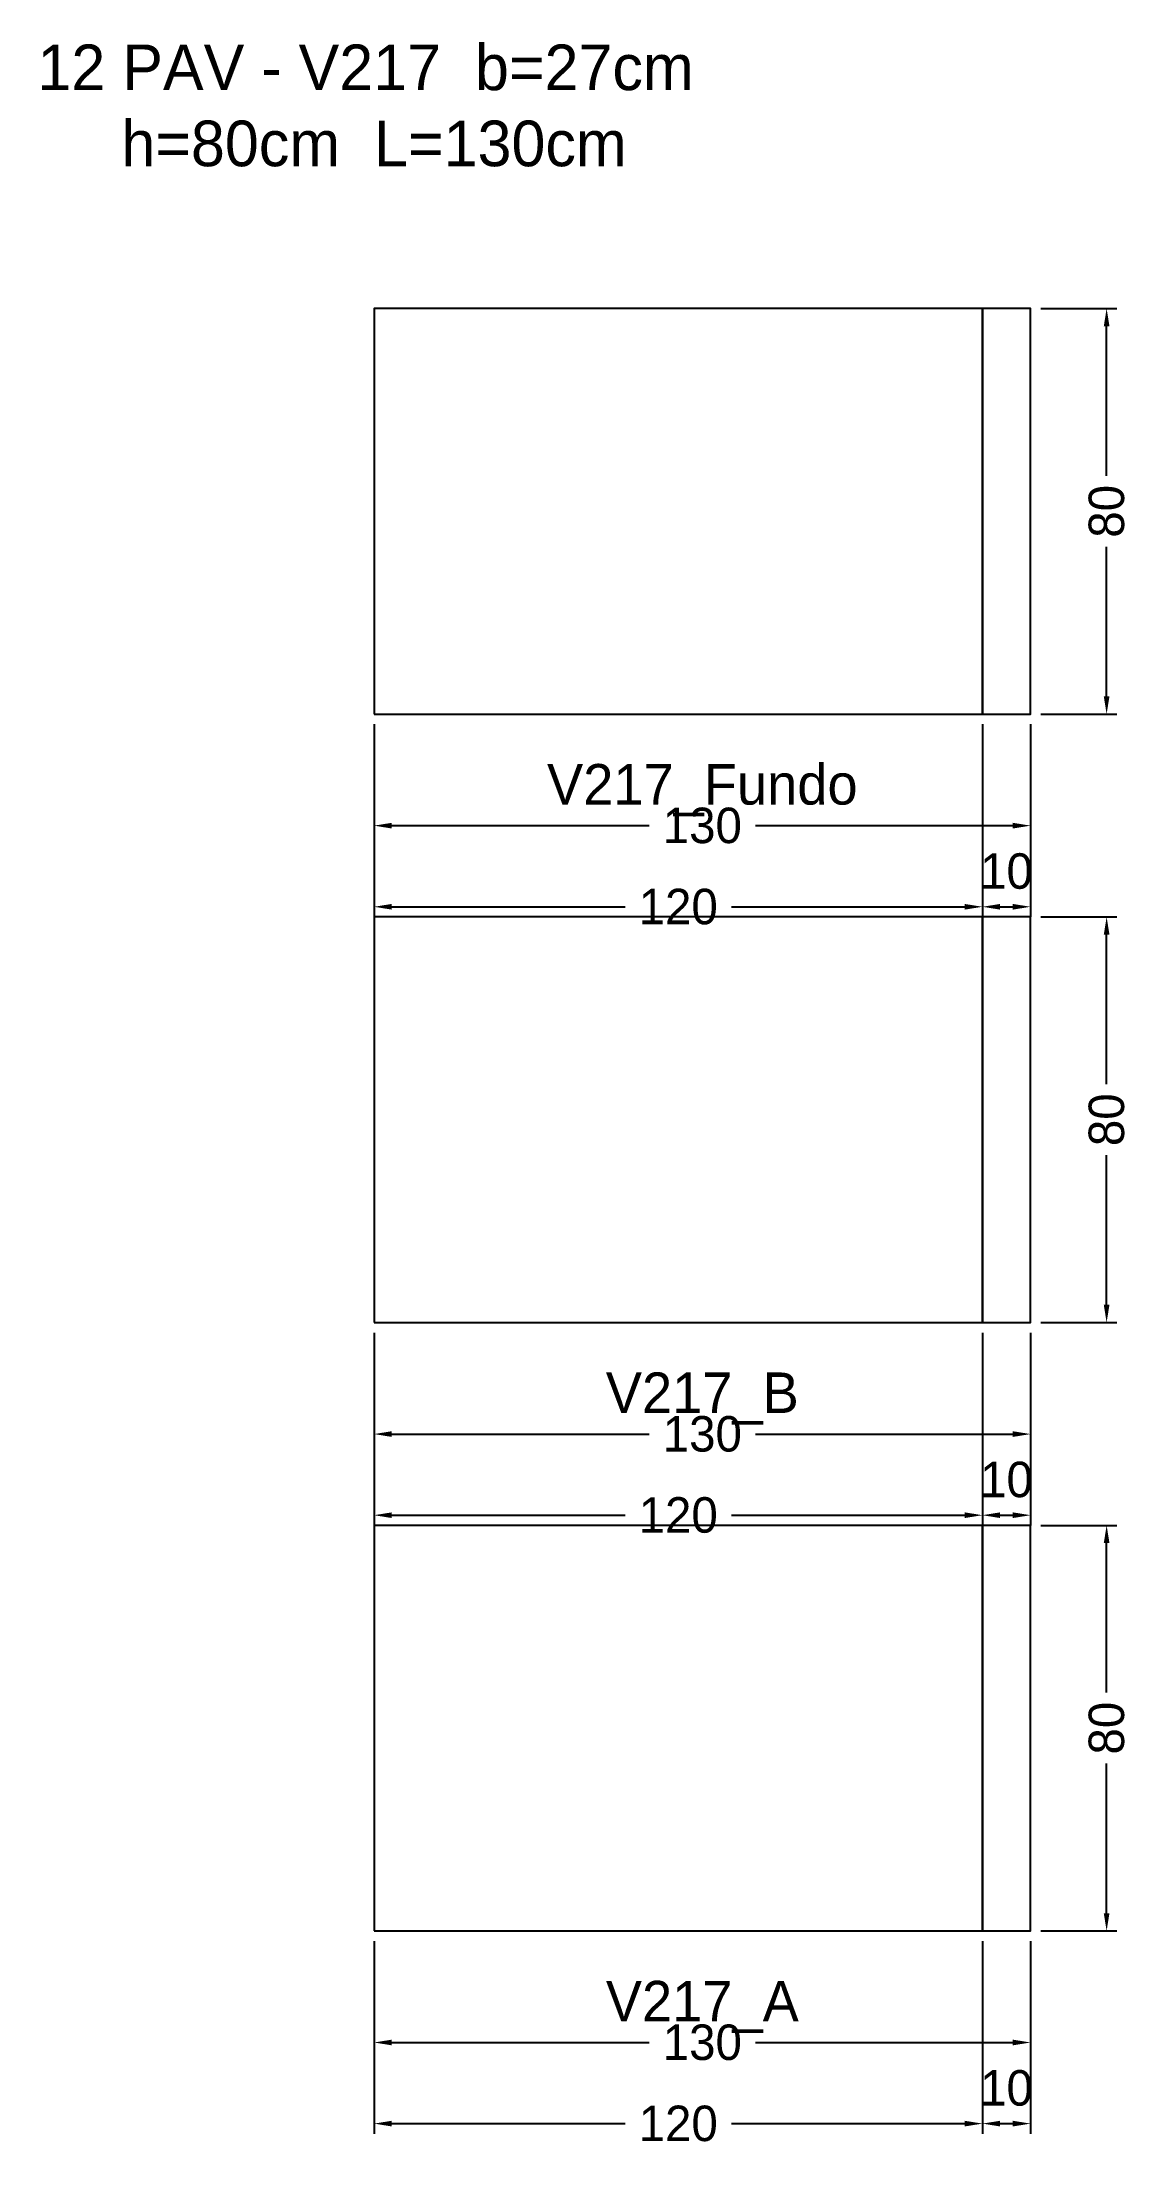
# Model space of a CAD drawing. Header units: metres. Extents: x -65 to 149, y -43 to 373.
import ezdxf

# ---------------------------------------------------------------- set-up
doc = ezdxf.new("R2010")
doc.units = ezdxf.units.M
for name, color, linetype in [('COTA', 3, 'Continuous'), ('NOMENCLATURA', 2, 'Continuous'), ('Paineis', 7, 'Continuous'), ('Texto Secao', 2, 'Continuous')]:
    doc.layers.add(name, color=color, linetype=linetype)
doc.dimstyles.new('COTA_VIG', dxfattribs={"dimtxt": 7, "dimasz": 3.5, "dimexe": 2, "dimexo": 2, "dimgap": 1.5, "dimtad": 1, "dimdec": 1, "dimcen": 2.5, "dimclrd": 3, "dimclre": 3, "dimclrt": 3, "dimazin": 3, "dimtfac": 1, "dimtmove": 0, "dimatfit": 3})

# ---------------------------------------------------------------- blocks, each defined once
blk = doc.blocks.new('_CLOSEDFILLED')
at = {"color": 0, "linetype": 'BYBLOCK'}
blk.add_solid([(-1, 0.16), (0, 0), (-1, -0.16)], dxfattribs=at)
blk = doc.blocks.new('*D1')
at = {"color": 3}
for p, q in [((0, -2), (0, -24)), ((129.5, -2), (129.5, -24)), ((3.5, -22), (54.25, -22)), ((75.25, -22), (126, -22))]:
    blk.add_line(p, q, dxfattribs=at)
at = {"layer": 'Defpoints'}
for p in [(0, 0), (129.5, 0), (0, -22)]:
    blk.add_point(p, dxfattribs=at)
at = {"layer": 'COTA', "color": 3, "xscale": 3.5, "yscale": 3.5, "rotation": 180}
blk.add_blockref('_CLOSEDFILLED', (0, -22), dxfattribs=at)
at = {"layer": 'COTA', "color": 3, "xscale": 3.5, "yscale": 3.5}
blk.add_blockref('_CLOSEDFILLED', (129.5, -22), dxfattribs=at)
at = {"layer": 'COTA', "color": 3, "insert": (64.75, -22), "char_height": 7, "attachment_point": 5}
blk.add_mtext('130', dxfattribs=at)
blk = doc.blocks.new('*D2')
at = {"color": 3}
for p, q in [((0, -2), (0, -40)), ((120, -2), (120, -40)), ((3.5, -38), (49.5, -38)), ((70.5, -38), (116.5, -38))]:
    blk.add_line(p, q, dxfattribs=at)
at = {"layer": 'Defpoints'}
for p in [(0, 0), (120, 0), (0, -38)]:
    blk.add_point(p, dxfattribs=at)
at = {"layer": 'COTA', "color": 3, "xscale": 3.5, "yscale": 3.5, "rotation": 180}
blk.add_blockref('_CLOSEDFILLED', (0, -38), dxfattribs=at)
at = {"layer": 'COTA', "color": 3, "xscale": 3.5, "yscale": 3.5}
blk.add_blockref('_CLOSEDFILLED', (120, -38), dxfattribs=at)
at = {"layer": 'COTA', "color": 3, "insert": (60, -38), "char_height": 7, "attachment_point": 5}
blk.add_mtext('120', dxfattribs=at)
blk = doc.blocks.new('*D3')
at = {"color": 3}
for p, q in [((120, -2), (120, -40)), ((129.5, -2), (129.5, -40)), ((123.5, -38), (126, -38))]:
    blk.add_line(p, q, dxfattribs=at)
at = {"layer": 'Defpoints'}
for p in [(120, 0), (129.5, 0), (120, -38)]:
    blk.add_point(p, dxfattribs=at)
at = {"layer": 'COTA', "color": 3, "xscale": 3.5, "yscale": 3.5, "rotation": 180}
blk.add_blockref('_CLOSEDFILLED', (120, -38), dxfattribs=at)
at = {"layer": 'COTA', "color": 3, "xscale": 3.5, "yscale": 3.5}
blk.add_blockref('_CLOSEDFILLED', (129.5, -38), dxfattribs=at)
at = {"layer": 'COTA', "color": 3, "insert": (124.75, -31), "char_height": 7, "attachment_point": 5}
blk.add_mtext('10', dxfattribs=at)
blk = doc.blocks.new('*D4')
at = {"color": 3}
for p, q in [((131.5, 80), (146.5, 80)), ((144.5, 47), (144.5, 76.5)), ((144.5, 3.5), (144.5, 33)), ((131.5, 0), (146.5, 0))]:
    blk.add_line(p, q, dxfattribs=at)
at = {"layer": 'Defpoints'}
for p in [(129.5, 80), (129.5, 0), (144.5, 0)]:
    blk.add_point(p, dxfattribs=at)
at = {"layer": 'COTA', "color": 3, "xscale": 3.5, "yscale": 3.5}
for p, rotation in [((144.5, 80), 90), ((144.5, 0), 270)]:
    blk.add_blockref('_CLOSEDFILLED', p, dxfattribs=dict(at, rotation=rotation))
at = {"layer": 'COTA', "color": 3, "insert": (144.5, 40), "char_height": 7, "attachment_point": 5, "rotation": 90}
blk.add_mtext('80', dxfattribs=at)
blk = doc.blocks.new('*D5')
at = {"color": 3}
for p, q in [((0, 118), (0, 96)), ((129.5, 118), (129.5, 96)), ((3.5, 98), (54.25, 98)), ((75.25, 98), (126, 98))]:
    blk.add_line(p, q, dxfattribs=at)
at = {"layer": 'Defpoints'}
for p in [(0, 120), (129.5, 120), (0, 98)]:
    blk.add_point(p, dxfattribs=at)
at = {"layer": 'COTA', "color": 3, "xscale": 3.5, "yscale": 3.5, "rotation": 180}
blk.add_blockref('_CLOSEDFILLED', (0, 98), dxfattribs=at)
at = {"layer": 'COTA', "color": 3, "xscale": 3.5, "yscale": 3.5}
blk.add_blockref('_CLOSEDFILLED', (129.5, 98), dxfattribs=at)
at = {"layer": 'COTA', "color": 3, "insert": (64.75, 98), "char_height": 7, "attachment_point": 5}
blk.add_mtext('130', dxfattribs=at)
blk = doc.blocks.new('*D6')
at = {"color": 3}
for p, q in [((0, 118), (0, 80)), ((120, 118), (120, 80)), ((3.5, 82), (49.5, 82)), ((70.5, 82), (116.5, 82))]:
    blk.add_line(p, q, dxfattribs=at)
at = {"layer": 'Defpoints'}
for p in [(0, 120), (120, 120), (0, 82)]:
    blk.add_point(p, dxfattribs=at)
at = {"layer": 'COTA', "color": 3, "xscale": 3.5, "yscale": 3.5, "rotation": 180}
blk.add_blockref('_CLOSEDFILLED', (0, 82), dxfattribs=at)
at = {"layer": 'COTA', "color": 3, "xscale": 3.5, "yscale": 3.5}
blk.add_blockref('_CLOSEDFILLED', (120, 82), dxfattribs=at)
at = {"layer": 'COTA', "color": 3, "insert": (60, 82), "char_height": 7, "attachment_point": 5}
blk.add_mtext('120', dxfattribs=at)
blk = doc.blocks.new('*D7')
at = {"color": 3}
for p, q in [((120, 118), (120, 80)), ((129.5, 118), (129.5, 80)), ((123.5, 82), (126, 82))]:
    blk.add_line(p, q, dxfattribs=at)
at = {"layer": 'Defpoints'}
for p in [(120, 120), (129.5, 120), (120, 82)]:
    blk.add_point(p, dxfattribs=at)
at = {"layer": 'COTA', "color": 3, "xscale": 3.5, "yscale": 3.5, "rotation": 180}
blk.add_blockref('_CLOSEDFILLED', (120, 82), dxfattribs=at)
at = {"layer": 'COTA', "color": 3, "xscale": 3.5, "yscale": 3.5}
blk.add_blockref('_CLOSEDFILLED', (129.5, 82), dxfattribs=at)
at = {"layer": 'COTA', "color": 3, "insert": (124.75, 89), "char_height": 7, "attachment_point": 5}
blk.add_mtext('10', dxfattribs=at)
blk = doc.blocks.new('*D8')
at = {"color": 3}
for p, q in [((131.5, 200), (146.5, 200)), ((144.5, 167), (144.5, 196.5)), ((144.5, 123.5), (144.5, 153)), ((131.5, 120), (146.5, 120))]:
    blk.add_line(p, q, dxfattribs=at)
at = {"layer": 'Defpoints'}
for p in [(129.5, 200), (129.5, 120), (144.5, 120)]:
    blk.add_point(p, dxfattribs=at)
at = {"layer": 'COTA', "color": 3, "xscale": 3.5, "yscale": 3.5}
for p, rotation in [((144.5, 200), 90), ((144.5, 120), 270)]:
    blk.add_blockref('_CLOSEDFILLED', p, dxfattribs=dict(at, rotation=rotation))
at = {"layer": 'COTA', "color": 3, "insert": (144.5, 160), "char_height": 7, "attachment_point": 5, "rotation": 90}
blk.add_mtext('80', dxfattribs=at)
blk = doc.blocks.new('*D9')
at = {"color": 3}
for p, q in [((0, 238), (0, 216)), ((129.5, 238), (129.5, 216)), ((3.5, 218), (54.25, 218)), ((75.25, 218), (126, 218))]:
    blk.add_line(p, q, dxfattribs=at)
at = {"layer": 'Defpoints'}
for p in [(0, 240), (129.5, 240), (0, 218)]:
    blk.add_point(p, dxfattribs=at)
at = {"layer": 'COTA', "color": 3, "xscale": 3.5, "yscale": 3.5, "rotation": 180}
blk.add_blockref('_CLOSEDFILLED', (0, 218), dxfattribs=at)
at = {"layer": 'COTA', "color": 3, "xscale": 3.5, "yscale": 3.5}
blk.add_blockref('_CLOSEDFILLED', (129.5, 218), dxfattribs=at)
at = {"layer": 'COTA', "color": 3, "insert": (64.75, 218), "char_height": 7, "attachment_point": 5}
blk.add_mtext('130', dxfattribs=at)
blk = doc.blocks.new('*D10')
at = {"color": 3}
for p, q in [((0, 238), (0, 200)), ((120, 238), (120, 200)), ((3.5, 202), (49.5, 202)), ((70.5, 202), (116.5, 202))]:
    blk.add_line(p, q, dxfattribs=at)
at = {"layer": 'Defpoints'}
for p in [(0, 240), (120, 240), (0, 202)]:
    blk.add_point(p, dxfattribs=at)
at = {"layer": 'COTA', "color": 3, "xscale": 3.5, "yscale": 3.5, "rotation": 180}
blk.add_blockref('_CLOSEDFILLED', (0, 202), dxfattribs=at)
at = {"layer": 'COTA', "color": 3, "xscale": 3.5, "yscale": 3.5}
blk.add_blockref('_CLOSEDFILLED', (120, 202), dxfattribs=at)
at = {"layer": 'COTA', "color": 3, "insert": (60, 202), "char_height": 7, "attachment_point": 5}
blk.add_mtext('120', dxfattribs=at)
blk = doc.blocks.new('*D11')
at = {"color": 3}
for p, q in [((120, 238), (120, 200)), ((129.5, 238), (129.5, 200)), ((123.5, 202), (126, 202))]:
    blk.add_line(p, q, dxfattribs=at)
at = {"layer": 'Defpoints'}
for p in [(120, 240), (129.5, 240), (120, 202)]:
    blk.add_point(p, dxfattribs=at)
at = {"layer": 'COTA', "color": 3, "xscale": 3.5, "yscale": 3.5, "rotation": 180}
blk.add_blockref('_CLOSEDFILLED', (120, 202), dxfattribs=at)
at = {"layer": 'COTA', "color": 3, "xscale": 3.5, "yscale": 3.5}
blk.add_blockref('_CLOSEDFILLED', (129.5, 202), dxfattribs=at)
at = {"layer": 'COTA', "color": 3, "insert": (124.75, 209), "char_height": 7, "attachment_point": 5}
blk.add_mtext('10', dxfattribs=at)
blk = doc.blocks.new('*D12')
at = {"color": 3}
for p, q in [((131.5, 320), (146.5, 320)), ((144.5, 287), (144.5, 316.5)), ((144.5, 243.5), (144.5, 273)), ((131.5, 240), (146.5, 240))]:
    blk.add_line(p, q, dxfattribs=at)
at = {"layer": 'Defpoints'}
for p in [(129.5, 320), (129.5, 240), (144.5, 240)]:
    blk.add_point(p, dxfattribs=at)
at = {"layer": 'COTA', "color": 3, "xscale": 3.5, "yscale": 3.5}
for p, rotation in [((144.5, 320), 90), ((144.5, 240), 270)]:
    blk.add_blockref('_CLOSEDFILLED', p, dxfattribs=dict(at, rotation=rotation))
at = {"layer": 'COTA', "color": 3, "insert": (144.5, 280), "char_height": 7, "attachment_point": 5, "rotation": 90}
blk.add_mtext('80', dxfattribs=at)

msp = doc.modelspace()

# ---------------------------------------------------------------- linework, layer by layer
at = {"layer": 'Paineis'}
for points in [[(0, 240), (120, 240), (120, 320), (0, 320)], [(120, 240), (129.5, 240), (129.5, 320), (120, 320)], [(0, 120), (120, 120), (120, 200), (0, 200)], [(120, 120), (129.5, 120), (129.5, 200), (120, 200)], [(0, 0), (120, 0), (120, 80), (0, 80)], [(120, 0), (129.5, 0), (129.5, 80), (120, 80)]]:
    msp.add_lwpolyline(points, close=True, dxfattribs=at)

# ---------------------------------------------------------------- texts
at = {"layer": 'NOMENCLATURA', "insert": (0, 360), "char_height": 9, "width": 149.5, "attachment_point": 5}
msp.add_mtext('12 PAV - V217  b=27cm  h=80cm  L=130cm', dxfattribs=at)
at = {"layer": 'Texto Secao', "char_height": 8, "width": 149.5, "attachment_point": 5}
for s, insert in [('V217_Fundo', (64.75, 225)), ('V217_B', (64.75, 105)), ('V217_A', (64.75, -15))]:
    msp.add_mtext(s, dxfattribs=dict(at, insert=insert))

# ---------------------------------------------------------------- dimensions: what is measured, and where the dimension line sits
at = {"layer": 'COTA'}
for base, p1, p2, picture, middle in [((144.5, 240), (129.5, 240), (129.5, 320), '*D12', (144.5, 280)), ((144.5, 120), (129.5, 120), (129.5, 200), '*D8', (144.5, 160)), ((144.5, 0), (129.5, 0), (129.5, 80), '*D4', (144.5, 40))]:
    dim = msp.add_linear_dim(base=base, p1=p1, p2=p2, angle=90, dimstyle='COTA_VIG', dxfattribs=at)
    dim.commit()
    dim.dimension.update_dxf_attribs({"geometry": picture, "text_midpoint": middle})
for base, p1, p2, picture, middle in [((0, 218), (0, 240), (129.5, 240), '*D9', (64.75, 218)), ((0, 202), (0, 240), (120, 240), '*D10', (60, 202)), ((120, 202), (120, 240), (129.5, 240), '*D11', (124.75, 209)), ((0, 98), (0, 120), (129.5, 120), '*D5', (64.75, 98)), ((0, 82), (0, 120), (120, 120), '*D6', (60, 82)), ((120, 82), (120, 120), (129.5, 120), '*D7', (124.75, 89)), ((0, -22), (0, 0), (129.5, 0), '*D1', (64.75, -22)), ((0, -38), (0, 0), (120, 0), '*D2', (60, -38)), ((120, -38), (120, 0), (129.5, 0), '*D3', (124.75, -31))]:
    dim = msp.add_linear_dim(base=base, p1=p1, p2=p2, dimstyle='COTA_VIG', dxfattribs=at)
    dim.commit()
    dim.dimension.update_dxf_attribs({"geometry": picture, "text_midpoint": middle})

doc.saveas('drawing.dxf')
